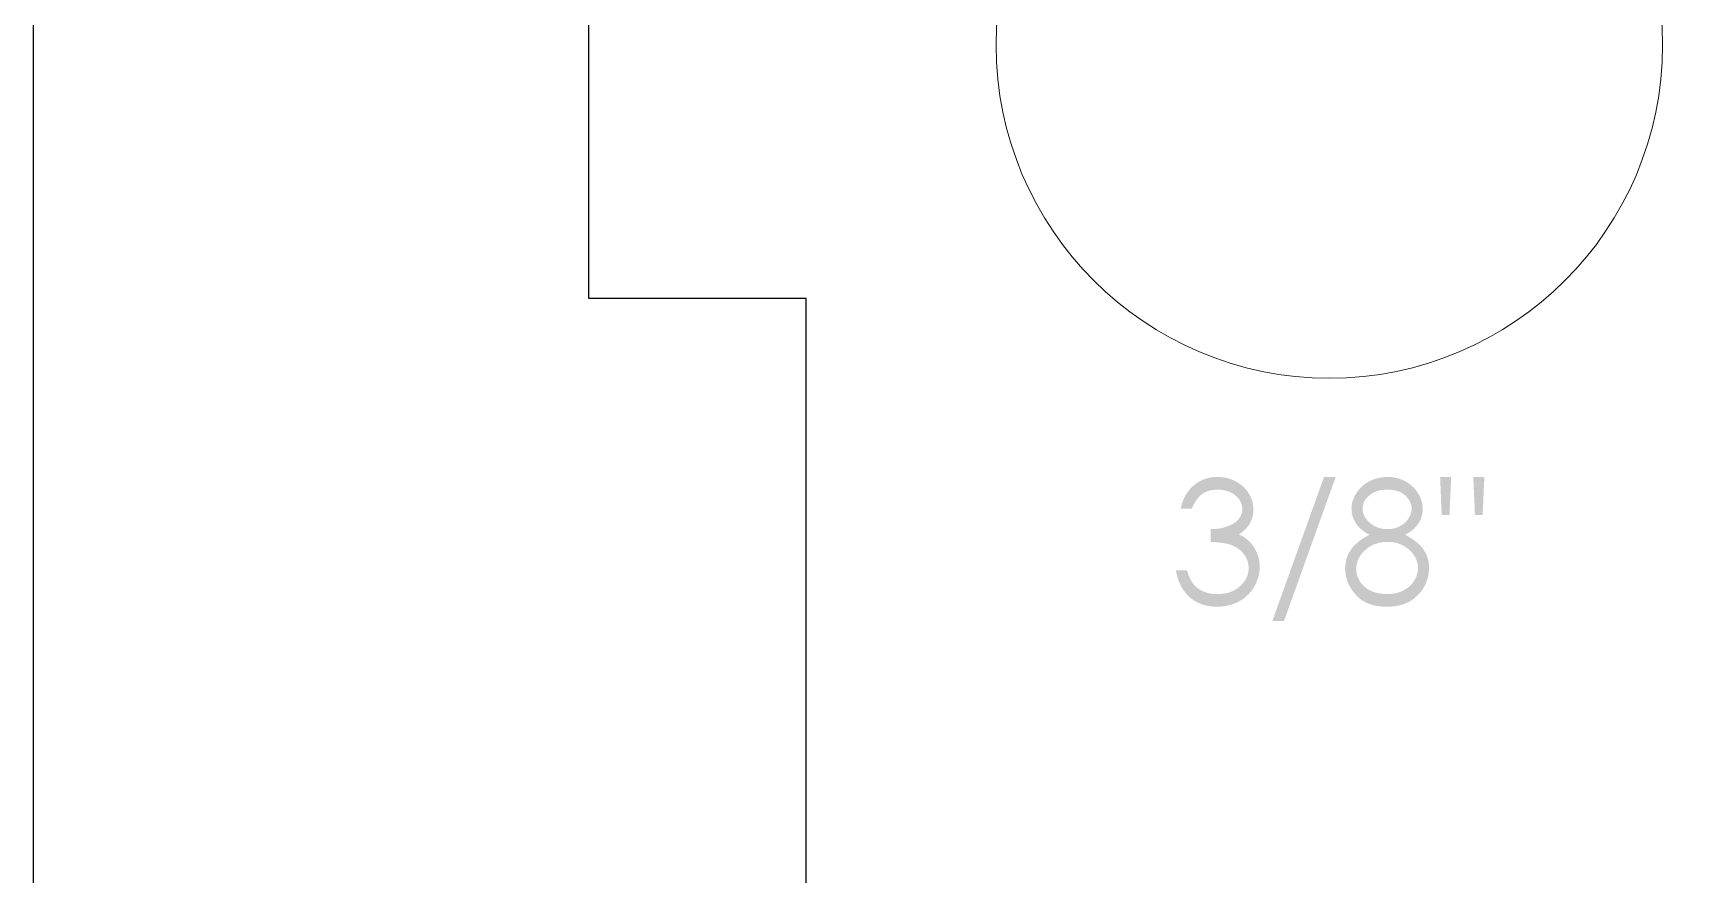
# Model space of a CAD drawing. Header units: inches. Extents: x 0 to 24, y 0 to 12.
# Drawn here: x 0 to 1.681, y 8.59 to 9.442 of the extents above; entities that cross this region are included whole.
import ezdxf

# ---------------------------------------------------------------- set-up
doc = ezdxf.new("R2010")
doc.units = ezdxf.units.IN
doc.header["$MEASUREMENT"] = 0
doc.layers.add('_dh_cut', color=6, linetype='Continuous', lineweight=5)
doc.layers.add('_dh_engrave', color=1, linetype='Continuous', lineweight=5)

msp = doc.modelspace()

# ---------------------------------------------------------------- hatches: boundary and pattern name
at = {"layer": '_dh_engrave'}
h = msp.add_hatch(color=256, dxfattribs=at)
h.dxf.hatch_style = 1
h.paths.add_polyline_path([(1.2247, 8.9371), (1.2251, 8.9375), (1.2256, 8.9379), (1.226, 8.9382), (1.2265, 8.9386), (1.2269, 8.939), (1.2273, 8.9394), (1.2277, 8.9399), (1.2281, 8.9403), (1.2285, 8.9407), (1.2289, 8.9411), (1.2293, 8.9416), (1.2297, 8.942), (1.23, 8.9425), (1.2304, 8.943), (1.2307, 8.9434), (1.2311, 8.9439), (1.2314, 8.9444), (1.2317, 8.9449), (1.232, 8.9454), (1.2323, 8.9459), (1.2326, 8.9464), (1.2329, 8.9469), (1.2331, 8.9474), (1.2334, 8.948), (1.2336, 8.9485), (1.2338, 8.949), (1.2341, 8.9496), (1.2343, 8.9501), (1.2345, 8.9507), (1.2346, 8.9512), (1.2348, 8.9518), (1.235, 8.9524), (1.2351, 8.9529), (1.2352, 8.9535), (1.2354, 8.9541), (1.2355, 8.9546), (1.2356, 8.9552), (1.2357, 8.9558), (1.2357, 8.9564), (1.2358, 8.957), (1.2358, 8.9575), (1.2359, 8.9581), (1.2359, 8.9587), (1.2359, 8.9593), (1.236, 8.9599), (1.236, 8.9605), (1.2359, 8.9612), (1.2359, 8.9619), (1.2359, 8.9626), (1.2358, 8.9633), (1.2357, 8.964), (1.2357, 8.9647), (1.2355, 8.9654), (1.2354, 8.966), (1.2353, 8.9667), (1.2351, 8.9674), (1.2349, 8.9681), (1.2347, 8.9688), (1.2345, 8.9695), (1.2343, 8.9701), (1.234, 8.9708), (1.2338, 8.9714), (1.2335, 8.9721), (1.2332, 8.9727), (1.2329, 8.9734), (1.2326, 8.974), (1.2323, 8.9746), (1.2319, 8.9752), (1.2316, 8.9758), (1.2312, 8.9764), (1.2308, 8.977), (1.2304, 8.9776), (1.23, 8.9782), (1.2296, 8.9788), (1.2292, 8.9793), (1.2287, 8.9799), (1.2283, 8.9804), (1.2278, 8.9809), (1.2273, 8.9814), (1.2269, 8.982), (1.2264, 8.9825), (1.2258, 8.9829), (1.2253, 8.9834), (1.2248, 8.9839), (1.2243, 8.9843), (1.2237, 8.9848), (1.2231, 8.9852), (1.2226, 8.9856), (1.222, 8.986), (1.2214, 8.9864), (1.2208, 8.9868), (1.2202, 8.9872), (1.2196, 8.9875), (1.219, 8.9879), (1.2184, 8.9882), (1.2178, 8.9885), (1.2171, 8.9889), (1.2165, 8.9892), (1.2159, 8.9895), (1.2152, 8.9897), (1.2146, 8.99), (1.2139, 8.9903), (1.2133, 8.9905), (1.2126, 8.9908), (1.2119, 8.991), (1.2113, 8.9912), (1.2106, 8.9914), (1.2099, 8.9916), (1.2092, 8.9918), (1.2085, 8.9919), (1.2079, 8.9921), (1.2072, 8.9922), (1.2065, 8.9923), (1.2058, 8.9925), (1.2051, 8.9926), (1.2044, 8.9926), (1.2037, 8.9927), (1.203, 8.9928), (1.2023, 8.9928), (1.2016, 8.9929), (1.2009, 8.9929), (1.2002, 8.9929), (1.1995, 8.9929), (1.1989, 8.9929), (1.1984, 8.9929), (1.1979, 8.9929), (1.1973, 8.9929), (1.1968, 8.9928), (1.1963, 8.9928), (1.1958, 8.9928), (1.1952, 8.9927), (1.1947, 8.9927), (1.1942, 8.9926), (1.1937, 8.9925), (1.1931, 8.9924), (1.1926, 8.9924), (1.1921, 8.9923), (1.1916, 8.9922), (1.1911, 8.9921), (1.1905, 8.9919), (1.19, 8.9918), (1.1895, 8.9917), (1.189, 8.9916), (1.1885, 8.9914), (1.188, 8.9913), (1.1875, 8.9911), (1.187, 8.9909), (1.1865, 8.9908), (1.186, 8.9906), (1.1855, 8.9904), (1.185, 8.9902), (1.1845, 8.99), (1.184, 8.9898), (1.1835, 8.9895), (1.1831, 8.9893), (1.1826, 8.9891), (1.1821, 8.9888), (1.1817, 8.9886), (1.1812, 8.9883), (1.1807, 8.9881), (1.1803, 8.9878), (1.1798, 8.9875), (1.1794, 8.9872), (1.1789, 8.987), (1.1785, 8.9867), (1.1781, 8.9864), (1.1776, 8.9861), (1.1772, 8.9857), (1.1768, 8.9854), (1.1764, 8.9851), (1.176, 8.9847), (1.1756, 8.9844), (1.1752, 8.9841), (1.1748, 8.9837), (1.1744, 8.9834), (1.174, 8.983), (1.1736, 8.9826), (1.1732, 8.9823), (1.1729, 8.9819), (1.1725, 8.9815), (1.1721, 8.9811), (1.1718, 8.9807), (1.1714, 8.9803), (1.1711, 8.9799), (1.1708, 8.9795), (1.1704, 8.9791), (1.1701, 8.9787), (1.1698, 8.9782), (1.1695, 8.9778), (1.1692, 8.9774), (1.1689, 8.9769), (1.1686, 8.9765), (1.1683, 8.976), (1.168, 8.9756), (1.1678, 8.9751), (1.1675, 8.9747), (1.1672, 8.9742), (1.167, 8.9738), (1.1667, 8.9733), (1.1665, 8.9728), (1.1662, 8.9723), (1.166, 8.9719), (1.1658, 8.9714), (1.1656, 8.9709), (1.1654, 8.9704), (1.1651, 8.9699), (1.1649, 8.9695), (1.1647, 8.969), (1.1646, 8.9685), (1.1644, 8.968), (1.1642, 8.9675), (1.164, 8.967), (1.1638, 8.9665), (1.1637, 8.966), (1.1635, 8.9655), (1.1633, 8.965), (1.1632, 8.9645), (1.163, 8.964), (1.1629, 8.9634), (1.1628, 8.9629), (1.1626, 8.9624), (1.1625, 8.9619), (1.1624, 8.9614), (1.1623, 8.9609), (1.1735, 8.9609), (1.1738, 8.9616), (1.174, 8.9621), (1.1742, 8.9625), (1.1744, 8.9629), (1.1746, 8.9633), (1.1748, 8.9637), (1.175, 8.9642), (1.1752, 8.9646), (1.1754, 8.965), (1.1756, 8.9654), (1.1758, 8.9658), (1.1761, 8.9661), (1.1763, 8.9665), (1.1765, 8.9669), (1.1767, 8.9673), (1.177, 8.9677), (1.1772, 8.9681), (1.1775, 8.9685), (1.1777, 8.9688), (1.178, 8.9692), (1.1782, 8.9696), (1.1785, 8.9699), (1.1788, 8.9703), (1.179, 8.9707), (1.1793, 8.971), (1.1796, 8.9714), (1.1799, 8.9717), (1.1802, 8.972), (1.1805, 8.9724), (1.1808, 8.9727), (1.1811, 8.973), (1.1815, 8.9733), (1.1818, 8.9737), (1.1821, 8.974), (1.1825, 8.9743), (1.1828, 8.9746), (1.1831, 8.9748), (1.1835, 8.9751), (1.1839, 8.9754), (1.1842, 8.9757), (1.1846, 8.9759), (1.185, 8.9762), (1.1854, 8.9764), (1.1858, 8.9766), (1.1861, 8.9769), (1.1865, 8.9771), (1.1869, 8.9773), (1.1873, 8.9775), (1.1878, 8.9777), (1.1882, 8.9779), (1.1886, 8.978), (1.189, 8.9782), (1.1894, 8.9784), (1.1898, 8.9785), (1.1903, 8.9787), (1.1907, 8.9788), (1.1911, 8.9789), (1.1916, 8.9791), (1.192, 8.9792), (1.1924, 8.9793), (1.1929, 8.9794), (1.1933, 8.9795), (1.1938, 8.9796), (1.1942, 8.9797), (1.1947, 8.9797), (1.1951, 8.9798), (1.1956, 8.9799), (1.196, 8.9799), (1.1965, 8.9799), (1.1969, 8.98), (1.1974, 8.98), (1.1978, 8.98), (1.1983, 8.9801), (1.1987, 8.9801), (1.1992, 8.9801), (1.1996, 8.9801), (1.2002, 8.9801), (1.2009, 8.9801), (1.2016, 8.98), (1.2021, 8.98), (1.2024, 8.98), (1.2028, 8.98), (1.2031, 8.9799), (1.2035, 8.9799), (1.2038, 8.9799), (1.2042, 8.9798), (1.2045, 8.9798), (1.2048, 8.9797), (1.2052, 8.9797), (1.2055, 8.9796), (1.2059, 8.9796), (1.2062, 8.9795), (1.2066, 8.9794), (1.2069, 8.9794), (1.2073, 8.9793), (1.2076, 8.9792), (1.2079, 8.9791), (1.2083, 8.979), (1.2086, 8.9789), (1.209, 8.9788), (1.2093, 8.9787), (1.2096, 8.9786), (1.21, 8.9785), (1.2103, 8.9784), (1.2106, 8.9783), (1.2109, 8.9782), (1.2113, 8.978), (1.2116, 8.9779), (1.2119, 8.9778), (1.2122, 8.9776), (1.2126, 8.9775), (1.2129, 8.9773), (1.2132, 8.9772), (1.2135, 8.977), (1.2138, 8.9768), (1.2141, 8.9767), (1.2144, 8.9765), (1.2147, 8.9763), (1.215, 8.9761), (1.2153, 8.976), (1.2156, 8.9758), (1.2159, 8.9756), (1.2162, 8.9754), (1.2165, 8.9752), (1.2168, 8.975), (1.217, 8.9747), (1.2173, 8.9745), (1.2176, 8.9743), (1.2179, 8.9741), (1.2181, 8.9739), (1.2184, 8.9736), (1.2186, 8.9734), (1.2189, 8.9732), (1.2192, 8.9729), (1.2194, 8.9727), (1.2197, 8.9724), (1.2199, 8.9722), (1.2201, 8.9719), (1.2204, 8.9717), (1.2206, 8.9714), (1.2208, 8.9711), (1.2211, 8.9709), (1.2213, 8.9706), (1.2215, 8.9703), (1.2217, 8.97), (1.2219, 8.9697), (1.2221, 8.9694), (1.2223, 8.9691), (1.2225, 8.9688), (1.2226, 8.9685), (1.2228, 8.9682), (1.223, 8.9679), (1.2231, 8.9676), (1.2233, 8.9673), (1.2234, 8.967), (1.2236, 8.9667), (1.2237, 8.9663), (1.2238, 8.966), (1.2239, 8.9657), (1.224, 8.9653), (1.2241, 8.965), (1.2242, 8.9647), (1.2243, 8.9643), (1.2244, 8.964), (1.2245, 8.9636), (1.2245, 8.9633), (1.2246, 8.9629), (1.2246, 8.9626), (1.2247, 8.9623), (1.2247, 8.9619), (1.2247, 8.9616), (1.2247, 8.9612), (1.2248, 8.9605), (1.2247, 8.96), (1.2247, 8.9594), (1.2246, 8.9589), (1.2246, 8.9583), (1.2245, 8.9578), (1.2244, 8.9572), (1.2243, 8.9567), (1.2242, 8.9562), (1.224, 8.9557), (1.2238, 8.9551), (1.2236, 8.9546), (1.2234, 8.9541), (1.2232, 8.9536), (1.2229, 8.9531), (1.2227, 8.9527), (1.2224, 8.9522), (1.2221, 8.9517), (1.2218, 8.9513), (1.2215, 8.9508), (1.2211, 8.9504), (1.2208, 8.95), (1.2204, 8.9496), (1.22, 8.9492), (1.2197, 8.9488), (1.2193, 8.9484), (1.2189, 8.948), (1.2184, 8.9477), (1.218, 8.9473), (1.2176, 8.947), (1.2171, 8.9467), (1.2167, 8.9464), (1.2162, 8.9461), (1.2158, 8.9458), (1.2153, 8.9455), (1.2148, 8.9452), (1.2143, 8.945), (1.2139, 8.9447), (1.2134, 8.9445), (1.2129, 8.9442), (1.2124, 8.944), (1.2119, 8.9438), (1.2114, 8.9436), (1.2109, 8.9434), (1.2104, 8.9432), (1.2098, 8.943), (1.2093, 8.9428), (1.2088, 8.9426), (1.2083, 8.9424), (1.2078, 8.9422), (1.2073, 8.9421), (1.2067, 8.9419), (1.2062, 8.9418), (1.2057, 8.9416), (1.2052, 8.9415), (1.2046, 8.9414), (1.2041, 8.9412), (1.2036, 8.9411), (1.203, 8.941), (1.2025, 8.9409), (1.2019, 8.9408), (1.2014, 8.9407), (1.2009, 8.9407), (1.2003, 8.9406), (1.1998, 8.9405), (1.1992, 8.9404), (1.1987, 8.9404), (1.1982, 8.9403), (1.1976, 8.9402), (1.1971, 8.9402), (1.1965, 8.9402), (1.196, 8.9401), (1.1954, 8.9401), (1.1949, 8.9401), (1.1943, 8.9401), (1.1938, 8.9401), (1.1932, 8.9401), (1.1927, 8.94), (1.1927, 8.9272), (1.1932, 8.9272), (1.1937, 8.9272), (1.1942, 8.9271), (1.1948, 8.9271), (1.1953, 8.9271), (1.1958, 8.927), (1.1963, 8.927), (1.1968, 8.927), (1.1973, 8.9269), (1.1979, 8.9269), (1.1984, 8.9268), (1.1989, 8.9268), (1.1994, 8.9267), (1.1999, 8.9267), (1.2004, 8.9266), (1.2009, 8.9266), (1.2015, 8.9265), (1.202, 8.9265), (1.2025, 8.9264), (1.203, 8.9263), (1.2035, 8.9263), (1.204, 8.9262), (1.2045, 8.9261), (1.205, 8.926), (1.2055, 8.9259), (1.2061, 8.9259), (1.2066, 8.9258), (1.2071, 8.9257), (1.2076, 8.9256), (1.2081, 8.9255), (1.2086, 8.9254), (1.2091, 8.9252), (1.2096, 8.9251), (1.2101, 8.925), (1.2106, 8.9249), (1.2111, 8.9248), (1.2116, 8.9246), (1.2121, 8.9245), (1.2126, 8.9243), (1.2131, 8.9242), (1.2136, 8.924), (1.2141, 8.9238), (1.2145, 8.9236), (1.215, 8.9234), (1.2155, 8.9232), (1.216, 8.923), (1.2164, 8.9228), (1.2169, 8.9226), (1.2173, 8.9223), (1.2178, 8.9221), (1.2183, 8.9218), (1.2187, 8.9216), (1.2191, 8.9213), (1.2196, 8.921), (1.22, 8.9207), (1.2204, 8.9205), (1.2209, 8.9202), (1.2213, 8.9198), (1.2217, 8.9195), (1.2221, 8.9192), (1.2225, 8.9189), (1.2229, 8.9185), (1.2233, 8.9182), (1.2236, 8.9178), (1.224, 8.9174), (1.2243, 8.9171), (1.2247, 8.9167), (1.225, 8.9163), (1.2254, 8.9159), (1.2257, 8.9155), (1.226, 8.9151), (1.2263, 8.9147), (1.2266, 8.9143), (1.2269, 8.9139), (1.2272, 8.9134), (1.2275, 8.913), (1.2278, 8.9126), (1.2281, 8.9121), (1.2283, 8.9117), (1.2286, 8.9112), (1.2288, 8.9108), (1.229, 8.9103), (1.2292, 8.9098), (1.2295, 8.9093), (1.2296, 8.9089), (1.2298, 8.9084), (1.23, 8.9079), (1.2302, 8.9074), (1.2303, 8.9069), (1.2304, 8.9064), (1.2306, 8.9059), (1.2307, 8.9054), (1.2308, 8.9049), (1.2309, 8.9044), (1.2309, 8.9039), (1.231, 8.9034), (1.231, 8.9028), (1.2311, 8.9023), (1.2311, 8.9018), (1.2311, 8.9013), (1.2312, 8.9008), (1.2311, 8.9), (1.2311, 8.8994), (1.2311, 8.899), (1.2311, 8.8985), (1.231, 8.898), (1.231, 8.8976), (1.2309, 8.8971), (1.2308, 8.8967), (1.2307, 8.8962), (1.2306, 8.8958), (1.2305, 8.8953), (1.2304, 8.8949), (1.2303, 8.8945), (1.2302, 8.894), (1.2301, 8.8936), (1.2299, 8.8932), (1.2298, 8.8927), (1.2296, 8.8923), (1.2294, 8.8919), (1.2293, 8.8914), (1.2291, 8.891), (1.2289, 8.8906), (1.2287, 8.8902), (1.2285, 8.8898), (1.2282, 8.8894), (1.228, 8.889), (1.2278, 8.8886), (1.2275, 8.8882), (1.2273, 8.8878), (1.227, 8.8875), (1.2268, 8.8871), (1.2265, 8.8867), (1.2262, 8.8864), (1.226, 8.886), (1.2257, 8.8856), (1.2254, 8.8853), (1.2251, 8.8849), (1.2248, 8.8846), (1.2245, 8.8843), (1.2242, 8.8839), (1.2238, 8.8836), (1.2235, 8.8833), (1.2232, 8.883), (1.2229, 8.8826), (1.2225, 8.8823), (1.2222, 8.882), (1.2218, 8.8817), (1.2215, 8.8814), (1.2211, 8.8812), (1.2208, 8.8809), (1.2204, 8.8806), (1.22, 8.8803), (1.2197, 8.8801), (1.2193, 8.8798), (1.2189, 8.8795), (1.2185, 8.8793), (1.2181, 8.8791), (1.2178, 8.8788), (1.2174, 8.8786), (1.217, 8.8784), (1.2166, 8.8781), (1.2162, 8.8779), (1.2157, 8.8777), (1.2153, 8.8775), (1.2149, 8.8773), (1.2145, 8.8772), (1.2141, 8.877), (1.2137, 8.8768), (1.2132, 8.8766), (1.2128, 8.8765), (1.2124, 8.8763), (1.2119, 8.8762), (1.2115, 8.876), (1.2111, 8.8759), (1.2106, 8.8758), (1.2102, 8.8757), (1.2097, 8.8755), (1.2093, 8.8754), (1.2089, 8.8753), (1.2084, 8.8752), (1.208, 8.8751), (1.2075, 8.8751), (1.2071, 8.875), (1.2066, 8.8749), (1.2062, 8.8748), (1.2057, 8.8748), (1.2053, 8.8747), (1.2048, 8.8747), (1.2043, 8.8746), (1.2039, 8.8746), (1.2034, 8.8745), (1.203, 8.8745), (1.2025, 8.8744), (1.2021, 8.8744), (1.2016, 8.8744), (1.2012, 8.8744), (1.2007, 8.8744), (1.2002, 8.8744), (1.1998, 8.8743), (1.1993, 8.8743), (1.1986, 8.8743), (1.1981, 8.8744), (1.1976, 8.8744), (1.1972, 8.8744), (1.1968, 8.8744), (1.1964, 8.8744), (1.196, 8.8745), (1.1955, 8.8745), (1.1951, 8.8745), (1.1947, 8.8746), (1.1943, 8.8746), (1.1939, 8.8747), (1.1934, 8.8747), (1.193, 8.8748), (1.1926, 8.8749), (1.1922, 8.8749), (1.1918, 8.875), (1.1914, 8.8751), (1.1909, 8.8752), (1.1905, 8.8753), (1.1901, 8.8754), (1.1897, 8.8755), (1.1893, 8.8756), (1.1889, 8.8757), (1.1885, 8.8758), (1.1881, 8.8759), (1.1877, 8.8761), (1.1873, 8.8762), (1.1869, 8.8763), (1.1865, 8.8765), (1.1861, 8.8766), (1.1857, 8.8768), (1.1853, 8.8769), (1.1849, 8.8771), (1.1845, 8.8773), (1.1841, 8.8775), (1.1838, 8.8777), (1.1834, 8.8778), (1.183, 8.878), (1.1826, 8.8783), (1.1823, 8.8785), (1.1819, 8.8787), (1.1815, 8.8789), (1.1812, 8.8791), (1.1808, 8.8793), (1.1805, 8.8796), (1.1801, 8.8798), (1.1798, 8.8801), (1.1795, 8.8803), (1.1791, 8.8806), (1.1788, 8.8808), (1.1785, 8.8811), (1.178, 8.8815), (1.1774, 8.882), (1.177, 8.8824), (1.1768, 8.8826), (1.1765, 8.8829), (1.1763, 8.8832), (1.176, 8.8835), (1.1758, 8.8838), (1.1755, 8.8841), (1.1753, 8.8844), (1.1751, 8.8847), (1.1748, 8.885), (1.1746, 8.8853), (1.1744, 8.8856), (1.1742, 8.8859), (1.1739, 8.8862), (1.1737, 8.8865), (1.1735, 8.8869), (1.1733, 8.8872), (1.1731, 8.8875), (1.173, 8.8878), (1.1728, 8.8882), (1.1726, 8.8885), (1.1724, 8.8888), (1.1722, 8.8892), (1.1721, 8.8895), (1.1719, 8.8899), (1.1717, 8.8902), (1.1715, 8.8905), (1.1714, 8.8909), (1.1712, 8.8912), (1.1711, 8.8916), (1.1709, 8.8919), (1.1708, 8.8923), (1.1706, 8.8926), (1.1705, 8.893), (1.1703, 8.8933), (1.1702, 8.8937), (1.1701, 8.894), (1.1699, 8.8944), (1.1698, 8.8948), (1.1697, 8.8951), (1.1696, 8.8955), (1.1695, 8.8958), (1.1693, 8.8962), (1.1692, 8.8966), (1.1691, 8.8969), (1.169, 8.8973), (1.1689, 8.8976), (1.1688, 8.898), (1.1687, 8.8984), (1.1574, 8.8984), (1.1576, 8.8978), (1.1577, 8.8972), (1.1578, 8.8966), (1.1579, 8.896), (1.1581, 8.8954), (1.1582, 8.8948), (1.1583, 8.8942), (1.1585, 8.8936), (1.1586, 8.8931), (1.1588, 8.8925), (1.159, 8.8919), (1.1591, 8.8913), (1.1593, 8.8907), (1.1595, 8.8902), (1.1597, 8.8896), (1.1599, 8.889), (1.1601, 8.8884), (1.1603, 8.8879), (1.1605, 8.8873), (1.1607, 8.8867), (1.161, 8.8862), (1.1612, 8.8856), (1.1614, 8.8851), (1.1617, 8.8845), (1.1619, 8.884), (1.1622, 8.8834), (1.1625, 8.8829), (1.1628, 8.8823), (1.163, 8.8818), (1.1633, 8.8813), (1.1636, 8.8807), (1.1639, 8.8802), (1.1643, 8.8797), (1.1646, 8.8792), (1.1649, 8.8787), (1.1652, 8.8782), (1.1656, 8.8777), (1.1659, 8.8772), (1.1663, 8.8767), (1.1667, 8.8762), (1.1671, 8.8757), (1.1674, 8.8753), (1.1678, 8.8748), (1.1682, 8.8744), (1.1686, 8.8739), (1.169, 8.8735), (1.1695, 8.873), (1.1699, 8.8726), (1.1703, 8.8722), (1.1708, 8.8718), (1.1712, 8.8714), (1.1717, 8.871), (1.1721, 8.8706), (1.1726, 8.8702), (1.1731, 8.8698), (1.1736, 8.8694), (1.174, 8.8691), (1.1745, 8.8687), (1.175, 8.8684), (1.1755, 8.868), (1.176, 8.8677), (1.1766, 8.8674), (1.1771, 8.8671), (1.1776, 8.8668), (1.1781, 8.8665), (1.1787, 8.8662), (1.1792, 8.8659), (1.1797, 8.8656), (1.1803, 8.8654), (1.1808, 8.8651), (1.1814, 8.8649), (1.182, 8.8647), (1.1825, 8.8644), (1.1831, 8.8642), (1.1837, 8.864), (1.1842, 8.8638), (1.1848, 8.8636), (1.1854, 8.8635), (1.186, 8.8633), (1.1866, 8.8631), (1.1871, 8.863), (1.1877, 8.8628), (1.1883, 8.8627), (1.1889, 8.8625), (1.1895, 8.8624), (1.1901, 8.8623), (1.1907, 8.8622), (1.1913, 8.8621), (1.1919, 8.862), (1.1925, 8.8619), (1.1931, 8.8618), (1.1937, 8.8618), (1.1943, 8.8617), (1.1949, 8.8617), (1.1955, 8.8616), (1.1961, 8.8616), (1.1967, 8.8616), (1.1973, 8.8616), (1.1979, 8.8615), (1.1985, 8.8615), (1.1991, 8.8615), (1.2, 8.8615), (1.2008, 8.8616), (1.2017, 8.8616), (1.2026, 8.8616), (1.2034, 8.8617), (1.2043, 8.8618), (1.2051, 8.8618), (1.206, 8.8619), (1.2068, 8.8621), (1.2077, 8.8622), (1.2085, 8.8624), (1.2093, 8.8625), (1.2102, 8.8627), (1.211, 8.8629), (1.2118, 8.8631), (1.2127, 8.8633), (1.2135, 8.8636), (1.2143, 8.8638), (1.2151, 8.8641), (1.2159, 8.8644), (1.2167, 8.8647), (1.2175, 8.865), (1.2183, 8.8654), (1.2191, 8.8657), (1.2198, 8.8661), (1.2206, 8.8665), (1.2214, 8.8669), (1.2221, 8.8673), (1.2228, 8.8677), (1.2236, 8.8682), (1.2243, 8.8686), (1.225, 8.8691), (1.2257, 8.8696), (1.2264, 8.8701), (1.2271, 8.8706), (1.2277, 8.8712), (1.2284, 8.8717), (1.229, 8.8723), (1.2297, 8.8729), (1.2303, 8.8735), (1.2309, 8.8741), (1.2315, 8.8747), (1.2321, 8.8753), (1.2326, 8.876), (1.2332, 8.8766), (1.2337, 8.8773), (1.2342, 8.878), (1.2347, 8.8787), (1.2352, 8.8794), (1.2357, 8.8801), (1.2362, 8.8808), (1.2366, 8.8815), (1.237, 8.8823), (1.2375, 8.883), (1.2379, 8.8838), (1.2383, 8.8845), (1.2386, 8.8853), (1.239, 8.8861), (1.2393, 8.8869), (1.2396, 8.8877), (1.24, 8.8885), (1.2402, 8.8893), (1.2405, 8.8901), (1.2408, 8.8909), (1.241, 8.8917), (1.2412, 8.8925), (1.2414, 8.8934), (1.2416, 8.8942), (1.2418, 8.895), (1.2419, 8.8959), (1.242, 8.8967), (1.2421, 8.8976), (1.2422, 8.8984), (1.2423, 8.8993), (1.2423, 8.9001), (1.2423, 8.901), (1.2424, 8.9019), (1.2424, 8.9023), (1.2424, 8.9028), (1.2423, 8.9032), (1.2423, 8.9037), (1.2423, 8.9041), (1.2423, 8.9046), (1.2422, 8.905), (1.2422, 8.9055), (1.2422, 8.9059), (1.2421, 8.9063), (1.2421, 8.9068), (1.242, 8.9072), (1.2419, 8.9077), (1.2419, 8.9081), (1.2418, 8.9086), (1.2417, 8.909), (1.2416, 8.9095), (1.2415, 8.9099), (1.2414, 8.9103), (1.2413, 8.9108), (1.2412, 8.9112), (1.2411, 8.9117), (1.241, 8.9121), (1.2409, 8.9125), (1.2407, 8.9129), (1.2406, 8.9134), (1.2404, 8.9138), (1.2403, 8.9142), (1.2401, 8.9147), (1.24, 8.9151), (1.2398, 8.9155), (1.2396, 8.9159), (1.2395, 8.9163), (1.2393, 8.9167), (1.2391, 8.9171), (1.2389, 8.9175), (1.2387, 8.9179), (1.2385, 8.9184), (1.2383, 8.9187), (1.2381, 8.9191), (1.2379, 8.9195), (1.2376, 8.9199), (1.2374, 8.9203), (1.2372, 8.9207), (1.237, 8.9211), (1.2367, 8.9215), (1.2365, 8.9219), (1.2362, 8.9222), (1.236, 8.9226), (1.2357, 8.923), (1.2354, 8.9233), (1.2352, 8.9237), (1.2349, 8.9241), (1.2345, 8.9245), (1.2342, 8.925), (1.2338, 8.9255), (1.2334, 8.9259), (1.233, 8.9264), (1.2326, 8.9268), (1.2322, 8.9273), (1.2318, 8.9277), (1.2313, 8.9281), (1.2309, 8.9285), (1.2305, 8.9289), (1.23, 8.9293), (1.2295, 8.9297), (1.2291, 8.9301), (1.2286, 8.9305), (1.2281, 8.9308), (1.2276, 8.9312), (1.2271, 8.9315), (1.2266, 8.9319), (1.2261, 8.9322), (1.2256, 8.9325), (1.2251, 8.9328), (1.2246, 8.9331), (1.2241, 8.9334), (1.2235, 8.9337), (1.223, 8.9339), (1.2225, 8.9342), (1.2219, 8.9345), (1.2214, 8.9347), (1.2219, 8.9351), (1.2223, 8.9354), (1.2228, 8.9357), (1.2233, 8.9361), (1.2238, 8.9364), (1.2242, 8.9368)])
h.paths.add_polyline_path([(1.3193, 8.9929), (1.3075, 8.9929), (1.2552, 8.8471), (1.267, 8.8471)])
h.paths.add_polyline_path([(1.4017, 8.978), (1.4013, 8.9786), (1.4009, 8.9791), (1.4005, 8.9797), (1.4001, 8.9802), (1.3996, 8.9807), (1.3992, 8.9813), (1.3987, 8.9818), (1.3982, 8.9823), (1.3977, 8.9828), (1.3972, 8.9832), (1.3967, 8.9837), (1.3962, 8.9842), (1.3957, 8.9846), (1.3951, 8.9851), (1.3946, 8.9855), (1.394, 8.9859), (1.3935, 8.9863), (1.3929, 8.9867), (1.3923, 8.9871), (1.3917, 8.9874), (1.3911, 8.9878), (1.3905, 8.9881), (1.3899, 8.9885), (1.3893, 8.9888), (1.3887, 8.9891), (1.3881, 8.9894), (1.3874, 8.9897), (1.3868, 8.99), (1.3862, 8.9902), (1.3855, 8.9905), (1.3849, 8.9907), (1.3842, 8.991), (1.3836, 8.9912), (1.3829, 8.9914), (1.3822, 8.9916), (1.3816, 8.9918), (1.3809, 8.9919), (1.3802, 8.9921), (1.3795, 8.9922), (1.3789, 8.9923), (1.3782, 8.9925), (1.3775, 8.9926), (1.3768, 8.9926), (1.3761, 8.9927), (1.3754, 8.9928), (1.3747, 8.9928), (1.374, 8.9929), (1.3733, 8.9929), (1.3727, 8.9929), (1.372, 8.9929), (1.3713, 8.9929), (1.3706, 8.9929), (1.3699, 8.9929), (1.3692, 8.9928), (1.3685, 8.9928), (1.3678, 8.9927), (1.3671, 8.9927), (1.3664, 8.9926), (1.3657, 8.9925), (1.365, 8.9924), (1.3643, 8.9922), (1.3636, 8.9921), (1.3629, 8.9919), (1.3622, 8.9918), (1.3616, 8.9916), (1.3609, 8.9914), (1.3602, 8.9912), (1.3595, 8.991), (1.3589, 8.9908), (1.3582, 8.9906), (1.3576, 8.9904), (1.3569, 8.9901), (1.3563, 8.9898), (1.3556, 8.9896), (1.355, 8.9893), (1.3543, 8.989), (1.3537, 8.9887), (1.3531, 8.9883), (1.3525, 8.988), (1.3519, 8.9877), (1.3513, 8.9873), (1.3507, 8.9869), (1.3501, 8.9865), (1.3495, 8.9862), (1.3489, 8.9858), (1.3484, 8.9853), (1.3478, 8.9849), (1.3473, 8.9845), (1.3467, 8.984), (1.3462, 8.9836), (1.3457, 8.9831), (1.3452, 8.9826), (1.3447, 8.9821), (1.3442, 8.9816), (1.3437, 8.9811), (1.3432, 8.9806), (1.3428, 8.9801), (1.3423, 8.9795), (1.3419, 8.979), (1.3415, 8.9784), (1.3411, 8.9778), (1.3407, 8.9773), (1.3403, 8.9767), (1.3399, 8.9761), (1.3395, 8.9755), (1.3392, 8.9749), (1.3389, 8.9743), (1.3385, 8.9736), (1.3382, 8.973), (1.3379, 8.9724), (1.3376, 8.9717), (1.3374, 8.9711), (1.3371, 8.9704), (1.3369, 8.9698), (1.3366, 8.9691), (1.3364, 8.9685), (1.3362, 8.9678), (1.3361, 8.9671), (1.3359, 8.9664), (1.3358, 8.9657), (1.3357, 8.965), (1.3356, 8.9643), (1.3355, 8.9636), (1.3354, 8.963), (1.3354, 8.9623), (1.3354, 8.9616), (1.3353, 8.9609), (1.3354, 8.9602), (1.3354, 8.9596), (1.3354, 8.9589), (1.3355, 8.9583), (1.3355, 8.9577), (1.3356, 8.957), (1.3357, 8.9564), (1.3358, 8.9558), (1.3359, 8.9551), (1.3361, 8.9545), (1.3363, 8.9539), (1.3364, 8.9533), (1.3366, 8.9527), (1.3368, 8.9521), (1.3371, 8.9515), (1.3373, 8.9509), (1.3375, 8.9503), (1.3378, 8.9497), (1.3381, 8.9491), (1.3384, 8.9485), (1.3387, 8.948), (1.339, 8.9474), (1.3393, 8.9469), (1.3397, 8.9463), (1.34, 8.9458), (1.3404, 8.9453), (1.3408, 8.9447), (1.3411, 8.9442), (1.3415, 8.9437), (1.3419, 8.9432), (1.3424, 8.9428), (1.3428, 8.9423), (1.3432, 8.9418), (1.3437, 8.9414), (1.3442, 8.9409), (1.3446, 8.9405), (1.3451, 8.9401), (1.3456, 8.9396), (1.3461, 8.9392), (1.3466, 8.9388), (1.3471, 8.9384), (1.3476, 8.938), (1.3481, 8.9377), (1.3486, 8.9373), (1.3492, 8.9369), (1.3497, 8.9366), (1.3502, 8.9363), (1.3508, 8.9359), (1.3513, 8.9356), (1.3519, 8.9353), (1.3525, 8.935), (1.353, 8.9347), (1.3536, 8.9344), (1.3532, 8.9342), (1.3528, 8.934), (1.3524, 8.9337), (1.352, 8.9335), (1.3516, 8.9333), (1.3512, 8.9331), (1.3508, 8.9329), (1.3505, 8.9327), (1.3501, 8.9325), (1.3497, 8.9323), (1.3493, 8.932), (1.3489, 8.9318), (1.3486, 8.9316), (1.3482, 8.9313), (1.3478, 8.9311), (1.3474, 8.9309), (1.3471, 8.9306), (1.3467, 8.9304), (1.3463, 8.9301), (1.3459, 8.9299), (1.3456, 8.9297), (1.3452, 8.9294), (1.3448, 8.9291), (1.3445, 8.9289), (1.3441, 8.9286), (1.3438, 8.9284), (1.3434, 8.9281), (1.3431, 8.9278), (1.3427, 8.9275), (1.3424, 8.9273), (1.342, 8.927), (1.3417, 8.9267), (1.3414, 8.9264), (1.341, 8.9261), (1.3407, 8.9258), (1.3404, 8.9255), (1.34, 8.9252), (1.3397, 8.9249), (1.3394, 8.9246), (1.3391, 8.9243), (1.3388, 8.924), (1.3384, 8.9237), (1.3381, 8.9234), (1.3378, 8.9231), (1.3375, 8.9227), (1.3372, 8.9224), (1.3369, 8.9221), (1.3367, 8.9217), (1.3364, 8.9214), (1.3361, 8.9211), (1.3358, 8.9207), (1.3356, 8.9204), (1.3353, 8.92), (1.335, 8.9196), (1.3348, 8.9193), (1.3345, 8.9189), (1.3343, 8.9185), (1.334, 8.9182), (1.3338, 8.9178), (1.3336, 8.9174), (1.3334, 8.917), (1.3331, 8.9166), (1.3329, 8.9163), (1.3327, 8.9159), (1.3325, 8.9155), (1.3323, 8.9151), (1.3321, 8.9147), (1.3319, 8.9143), (1.3318, 8.9139), (1.3316, 8.9135), (1.3314, 8.9131), (1.3312, 8.9127), (1.3311, 8.9122), (1.3309, 8.9118), (1.3308, 8.9114), (1.3306, 8.911), (1.3305, 8.9106), (1.3304, 8.9102), (1.3302, 8.9097), (1.3301, 8.9093), (1.33, 8.9089), (1.3299, 8.9084), (1.3298, 8.908), (1.3297, 8.9076), (1.3296, 8.9071), (1.3295, 8.9067), (1.3295, 8.9063), (1.3294, 8.9058), (1.3293, 8.9054), (1.3292, 8.905), (1.3292, 8.9045), (1.3291, 8.9041), (1.3291, 8.9036), (1.3291, 8.9032), (1.329, 8.9028), (1.329, 8.9023), (1.329, 8.9019), (1.329, 8.9014), (1.3289, 8.901), (1.3289, 8.9005), (1.3289, 8.9001), (1.3289, 8.8995), (1.329, 8.8988), (1.329, 8.8982), (1.329, 8.8976), (1.3291, 8.8969), (1.3291, 8.8963), (1.3292, 8.8957), (1.3293, 8.895), (1.3294, 8.8944), (1.3295, 8.8938), (1.3296, 8.8932), (1.3297, 8.8925), (1.3298, 8.8919), (1.33, 8.8913), (1.3301, 8.8907), (1.3303, 8.8901), (1.3305, 8.8895), (1.3306, 8.8888), (1.3308, 8.8882), (1.3311, 8.8876), (1.3313, 8.8871), (1.3315, 8.8865), (1.3317, 8.8859), (1.332, 8.8853), (1.3323, 8.8847), (1.3325, 8.8841), (1.3328, 8.8836), (1.3331, 8.883), (1.3334, 8.8824), (1.3337, 8.8819), (1.334, 8.8813), (1.3343, 8.8808), (1.3347, 8.8802), (1.335, 8.8797), (1.3353, 8.8792), (1.3357, 8.8786), (1.336, 8.8781), (1.3364, 8.8776), (1.3368, 8.8771), (1.3372, 8.8766), (1.3376, 8.8761), (1.338, 8.8756), (1.3384, 8.8751), (1.3388, 8.8746), (1.3392, 8.8741), (1.3396, 8.8736), (1.34, 8.8732), (1.3405, 8.8727), (1.3409, 8.8722), (1.3414, 8.8718), (1.3418, 8.8714), (1.3423, 8.8709), (1.3428, 8.8705), (1.3433, 8.8701), (1.3437, 8.8697), (1.3442, 8.8693), (1.3448, 8.8689), (1.3453, 8.8686), (1.3458, 8.8682), (1.3463, 8.8679), (1.3469, 8.8675), (1.3474, 8.8672), (1.348, 8.8669), (1.3485, 8.8666), (1.3491, 8.8663), (1.3496, 8.866), (1.3502, 8.8657), (1.3508, 8.8654), (1.3514, 8.8652), (1.3519, 8.8649), (1.3525, 8.8647), (1.3531, 8.8644), (1.3537, 8.8642), (1.3543, 8.864), (1.3549, 8.8638), (1.3555, 8.8636), (1.3561, 8.8635), (1.3568, 8.8633), (1.3574, 8.8631), (1.358, 8.863), (1.3586, 8.8628), (1.3592, 8.8627), (1.3598, 8.8626), (1.3605, 8.8624), (1.3611, 8.8623), (1.3617, 8.8622), (1.3623, 8.8621), (1.363, 8.862), (1.3636, 8.862), (1.3642, 8.8619), (1.3649, 8.8618), (1.3655, 8.8618), (1.3661, 8.8617), (1.3668, 8.8617), (1.3674, 8.8616), (1.368, 8.8616), (1.3687, 8.8616), (1.3693, 8.8616), (1.3699, 8.8616), (1.3706, 8.8615), (1.3712, 8.8615), (1.3719, 8.8615), (1.3726, 8.8616), (1.3733, 8.8616), (1.374, 8.8616), (1.3747, 8.8616), (1.3754, 8.8617), (1.3761, 8.8617), (1.3768, 8.8618), (1.3775, 8.8618), (1.3782, 8.8619), (1.3789, 8.862), (1.3796, 8.8621), (1.3803, 8.8622), (1.381, 8.8623), (1.3817, 8.8624), (1.3824, 8.8626), (1.383, 8.8627), (1.3837, 8.8629), (1.3844, 8.863), (1.3851, 8.8632), (1.3858, 8.8634), (1.3864, 8.8636), (1.3871, 8.8638), (1.3878, 8.864), (1.3884, 8.8642), (1.3891, 8.8645), (1.3897, 8.8647), (1.3904, 8.865), (1.391, 8.8653), (1.3917, 8.8655), (1.3923, 8.8658), (1.3929, 8.8662), (1.3936, 8.8665), (1.3942, 8.8668), (1.3948, 8.8672), (1.3954, 8.8675), (1.396, 8.8679), (1.3966, 8.8683), (1.3972, 8.8686), (1.3977, 8.8691), (1.3983, 8.8695), (1.3989, 8.8699), (1.3994, 8.8703), (1.3999, 8.8708), (1.4005, 8.8712), (1.401, 8.8717), (1.4015, 8.8722), (1.402, 8.8727), (1.4025, 8.8732), (1.403, 8.8737), (1.4034, 8.8742), (1.4039, 8.8747), (1.4044, 8.8752), (1.4047, 8.8757), (1.4051, 8.8761), (1.4054, 8.8765), (1.4057, 8.8769), (1.406, 8.8773), (1.4064, 8.8777), (1.4067, 8.8782), (1.407, 8.8786), (1.4073, 8.8791), (1.4076, 8.8795), (1.4078, 8.8799), (1.4081, 8.8804), (1.4084, 8.8809), (1.4087, 8.8813), (1.4089, 8.8818), (1.4092, 8.8822), (1.4094, 8.8827), (1.4097, 8.8832), (1.4099, 8.8837), (1.4102, 8.8841), (1.4104, 8.8846), (1.4106, 8.8851), (1.4108, 8.8856), (1.411, 8.8861), (1.4112, 8.8866), (1.4114, 8.8871), (1.4116, 8.8876), (1.4118, 8.8881), (1.4119, 8.8886), (1.4121, 8.8891), (1.4122, 8.8896), (1.4124, 8.8901), (1.4125, 8.8906), (1.4127, 8.8911), (1.4128, 8.8916), (1.4129, 8.8922), (1.413, 8.8927), (1.4131, 8.8932), (1.4132, 8.8937), (1.4133, 8.8943), (1.4134, 8.8948), (1.4135, 8.8953), (1.4135, 8.8958), (1.4136, 8.8964), (1.4136, 8.8969), (1.4137, 8.8974), (1.4137, 8.8979), (1.4138, 8.8985), (1.4138, 8.899), (1.4138, 8.8995), (1.4138, 8.9001), (1.4138, 8.9006), (1.4139, 8.9011), (1.4138, 8.9016), (1.4138, 8.902), (1.4138, 8.9024), (1.4138, 8.9029), (1.4138, 8.9033), (1.4138, 8.9037), (1.4137, 8.9041), (1.4137, 8.9046), (1.4136, 8.905), (1.4136, 8.9054), (1.4136, 8.9059), (1.4135, 8.9063), (1.4134, 8.9067), (1.4134, 8.9071), (1.4133, 8.9076), (1.4132, 8.908), (1.4131, 8.9084), (1.413, 8.9088), (1.4129, 8.9092), (1.4128, 8.9097), (1.4127, 8.9101), (1.4126, 8.9105), (1.4124, 8.9109), (1.4123, 8.9113), (1.4122, 8.9117), (1.412, 8.9121), (1.4119, 8.9125), (1.4117, 8.9129), (1.4116, 8.9133), (1.4114, 8.9137), (1.4112, 8.9141), (1.4111, 8.9145), (1.4109, 8.9149), (1.4107, 8.9153), (1.4105, 8.9157), (1.4103, 8.9161), (1.4101, 8.9165), (1.4099, 8.9168), (1.4097, 8.9172), (1.4095, 8.9176), (1.4093, 8.918), (1.409, 8.9183), (1.4088, 8.9187), (1.4086, 8.919), (1.4083, 8.9194), (1.4081, 8.9198), (1.4078, 8.9201), (1.4076, 8.9205), (1.4073, 8.9208), (1.407, 8.9211), (1.4068, 8.9215), (1.4065, 8.9218), (1.4062, 8.9221), (1.4059, 8.9225), (1.4057, 8.9228), (1.4054, 8.9231), (1.4051, 8.9234), (1.4048, 8.9237), (1.4045, 8.924), (1.4042, 8.9244), (1.4039, 8.9247), (1.4036, 8.925), (1.4032, 8.9253), (1.4029, 8.9255), (1.4026, 8.9258), (1.4023, 8.9261), (1.402, 8.9264), (1.4016, 8.9267), (1.4013, 8.927), (1.401, 8.9272), (1.4006, 8.9275), (1.4003, 8.9278), (1.3999, 8.928), (1.3996, 8.9283), (1.3992, 8.9285), (1.3989, 8.9288), (1.3985, 8.929), (1.3982, 8.9293), (1.3978, 8.9295), (1.3975, 8.9298), (1.3971, 8.93), (1.3968, 8.9303), (1.3964, 8.9305), (1.3961, 8.9307), (1.3957, 8.931), (1.3953, 8.9312), (1.395, 8.9314), (1.3946, 8.9317), (1.3942, 8.9319), (1.3939, 8.9321), (1.3935, 8.9323), (1.3931, 8.9325), (1.3927, 8.9327), (1.3924, 8.9329), (1.392, 8.9332), (1.3916, 8.9334), (1.3912, 8.9336), (1.3908, 8.9338), (1.3905, 8.934), (1.3901, 8.9342), (1.3897, 8.9344), (1.3902, 8.9347), (1.3908, 8.935), (1.3913, 8.9353), (1.3919, 8.9356), (1.3924, 8.9359), (1.393, 8.9363), (1.3935, 8.9366), (1.394, 8.9369), (1.3945, 8.9373), (1.395, 8.9377), (1.3956, 8.938), (1.3961, 8.9384), (1.3966, 8.9388), (1.397, 8.9392), (1.3975, 8.9396), (1.398, 8.94), (1.3985, 8.9404), (1.3989, 8.9409), (1.3994, 8.9413), (1.3998, 8.9418), (1.4003, 8.9422), (1.4007, 8.9427), (1.4011, 8.9431), (1.4015, 8.9436), (1.4019, 8.9441), (1.4023, 8.9446), (1.4027, 8.9451), (1.403, 8.9456), (1.4034, 8.9462), (1.4037, 8.9467), (1.404, 8.9472), (1.4043, 8.9478), (1.4046, 8.9484), (1.4049, 8.9489), (1.4052, 8.9495), (1.4054, 8.9501), (1.4057, 8.9506), (1.4059, 8.9512), (1.4061, 8.9518), (1.4063, 8.9524), (1.4065, 8.953), (1.4066, 8.9536), (1.4068, 8.9543), (1.4069, 8.9549), (1.407, 8.9555), (1.4071, 8.9561), (1.4072, 8.9567), (1.4073, 8.9574), (1.4073, 8.958), (1.4074, 8.9586), (1.4074, 8.9592), (1.4074, 8.9599), (1.4074, 8.9605), (1.4074, 8.9612), (1.4074, 8.9619), (1.4073, 8.9626), (1.4073, 8.9633), (1.4072, 8.964), (1.4071, 8.9646), (1.407, 8.9653), (1.4069, 8.966), (1.4068, 8.9667), (1.4066, 8.9674), (1.4064, 8.968), (1.4063, 8.9687), (1.4061, 8.9694), (1.4058, 8.97), (1.4056, 8.9707), (1.4054, 8.9713), (1.4051, 8.972), (1.4048, 8.9726), (1.4045, 8.9732), (1.4042, 8.9738), (1.4039, 8.9745), (1.4036, 8.9751), (1.4032, 8.9757), (1.4029, 8.9763), (1.4025, 8.9769), (1.4021, 8.9774)])
h.paths.add_polyline_path([(1.3523, 8.9732), (1.3525, 8.9734), (1.3528, 8.9737), (1.3531, 8.9739), (1.3533, 8.9741), (1.3536, 8.9744), (1.3539, 8.9746), (1.3541, 8.9748), (1.3544, 8.975), (1.3547, 8.9752), (1.355, 8.9754), (1.3553, 8.9756), (1.3555, 8.9758), (1.3558, 8.976), (1.3561, 8.9762), (1.3564, 8.9763), (1.3567, 8.9765), (1.357, 8.9767), (1.3573, 8.9769), (1.3576, 8.977), (1.3579, 8.9772), (1.3582, 8.9773), (1.3586, 8.9775), (1.3589, 8.9776), (1.3592, 8.9778), (1.3595, 8.9779), (1.3598, 8.978), (1.3601, 8.9782), (1.3605, 8.9783), (1.3608, 8.9784), (1.3611, 8.9785), (1.3614, 8.9786), (1.3618, 8.9788), (1.3621, 8.9789), (1.3624, 8.979), (1.3628, 8.979), (1.3631, 8.9791), (1.3634, 8.9792), (1.3638, 8.9793), (1.3641, 8.9794), (1.3645, 8.9794), (1.3648, 8.9795), (1.3651, 8.9796), (1.3655, 8.9796), (1.3658, 8.9797), (1.3662, 8.9798), (1.3665, 8.9798), (1.3668, 8.9798), (1.3672, 8.9799), (1.3675, 8.9799), (1.3679, 8.9799), (1.3682, 8.98), (1.3686, 8.98), (1.3689, 8.98), (1.3693, 8.98), (1.3696, 8.9801), (1.37, 8.9801), (1.3703, 8.9801), (1.3706, 8.9801), (1.371, 8.9801), (1.3713, 8.9801), (1.3717, 8.9801), (1.372, 8.9801), (1.3724, 8.9801), (1.3727, 8.9801), (1.3731, 8.9801), (1.3734, 8.9801), (1.3738, 8.98), (1.3741, 8.98), (1.3745, 8.98), (1.3748, 8.98), (1.3751, 8.9799), (1.3755, 8.9799), (1.3758, 8.9799), (1.3762, 8.9798), (1.3765, 8.9798), (1.3769, 8.9798), (1.3772, 8.9797), (1.3775, 8.9797), (1.3779, 8.9796), (1.3782, 8.9795), (1.3786, 8.9795), (1.3789, 8.9794), (1.3793, 8.9793), (1.3796, 8.9793), (1.3799, 8.9792), (1.3803, 8.9791), (1.3806, 8.979), (1.3809, 8.9789), (1.3813, 8.9788), (1.3816, 8.9787), (1.3819, 8.9786), (1.3823, 8.9785), (1.3826, 8.9784), (1.3829, 8.9783), (1.3832, 8.9782), (1.3836, 8.978), (1.3839, 8.9779), (1.3842, 8.9778), (1.3845, 8.9776), (1.3848, 8.9775), (1.3851, 8.9773), (1.3854, 8.9772), (1.3858, 8.977), (1.3861, 8.9768), (1.3864, 8.9767), (1.3867, 8.9765), (1.3869, 8.9763), (1.3872, 8.9761), (1.3875, 8.9759), (1.3878, 8.9757), (1.3881, 8.9755), (1.3884, 8.9753), (1.3886, 8.9751), (1.3889, 8.9749), (1.3892, 8.9747), (1.3894, 8.9744), (1.3897, 8.9742), (1.3899, 8.974), (1.3902, 8.9737), (1.3904, 8.9735), (1.3907, 8.9732), (1.3909, 8.973), (1.3912, 8.9727), (1.3914, 8.9725), (1.3916, 8.9722), (1.3919, 8.972), (1.3921, 8.9717), (1.3923, 8.9714), (1.3925, 8.9712), (1.3927, 8.9709), (1.3929, 8.9706), (1.3931, 8.9703), (1.3933, 8.97), (1.3935, 8.9697), (1.3937, 8.9695), (1.3939, 8.9692), (1.3941, 8.9689), (1.3942, 8.9686), (1.3944, 8.9682), (1.3945, 8.9679), (1.3947, 8.9676), (1.3948, 8.9673), (1.395, 8.967), (1.3951, 8.9667), (1.3952, 8.9664), (1.3954, 8.966), (1.3955, 8.9657), (1.3956, 8.9654), (1.3957, 8.965), (1.3958, 8.9647), (1.3958, 8.9644), (1.3959, 8.964), (1.396, 8.9637), (1.396, 8.9633), (1.3961, 8.963), (1.3961, 8.9627), (1.3962, 8.9623), (1.3962, 8.962), (1.3962, 8.9616), (1.3962, 8.9613), (1.3962, 8.9609), (1.3962, 8.9605), (1.3962, 8.96), (1.3961, 8.9595), (1.3961, 8.9591), (1.3961, 8.9586), (1.396, 8.9582), (1.3959, 8.9577), (1.3958, 8.9573), (1.3957, 8.9568), (1.3956, 8.9564), (1.3954, 8.9559), (1.3953, 8.9555), (1.3951, 8.9551), (1.395, 8.9546), (1.3948, 8.9542), (1.3946, 8.9538), (1.3944, 8.9534), (1.3942, 8.953), (1.394, 8.9525), (1.3938, 8.9521), (1.3935, 8.9517), (1.3933, 8.9513), (1.3931, 8.9509), (1.3928, 8.9506), (1.3926, 8.9502), (1.3923, 8.9498), (1.392, 8.9494), (1.3917, 8.9491), (1.3914, 8.9487), (1.3911, 8.9484), (1.3908, 8.948), (1.3905, 8.9477), (1.3902, 8.9473), (1.3899, 8.947), (1.3895, 8.9467), (1.3892, 8.9464), (1.3888, 8.9461), (1.3885, 8.9458), (1.3881, 8.9455), (1.3878, 8.9452), (1.3874, 8.945), (1.387, 8.9447), (1.3866, 8.9444), (1.3862, 8.9442), (1.3858, 8.9439), (1.3854, 8.9437), (1.385, 8.9435), (1.3846, 8.9432), (1.3842, 8.943), (1.3838, 8.9428), (1.3834, 8.9426), (1.383, 8.9424), (1.3826, 8.9423), (1.3821, 8.9421), (1.3817, 8.9419), (1.3813, 8.9417), (1.3808, 8.9416), (1.3804, 8.9414), (1.38, 8.9413), (1.3795, 8.9412), (1.3791, 8.941), (1.3786, 8.9409), (1.3782, 8.9408), (1.3777, 8.9407), (1.3773, 8.9406), (1.3768, 8.9405), (1.3764, 8.9404), (1.3759, 8.9403), (1.3755, 8.9403), (1.375, 8.9402), (1.3746, 8.9402), (1.3741, 8.9401), (1.3736, 8.9401), (1.3732, 8.9401), (1.3727, 8.9401), (1.3722, 8.9401), (1.3718, 8.94), (1.3714, 8.9401), (1.3711, 8.9401), (1.3707, 8.9401), (1.3704, 8.9401), (1.37, 8.9401), (1.3697, 8.9401), (1.3693, 8.9401), (1.3689, 8.9402), (1.3686, 8.9402), (1.3682, 8.9402), (1.3679, 8.9403), (1.3675, 8.9403), (1.3672, 8.9404), (1.3668, 8.9405), (1.3665, 8.9405), (1.3661, 8.9406), (1.3658, 8.9407), (1.3654, 8.9407), (1.3651, 8.9408), (1.3648, 8.9409), (1.3644, 8.941), (1.3641, 8.9411), (1.3637, 8.9412), (1.3634, 8.9413), (1.363, 8.9414), (1.3627, 8.9415), (1.3624, 8.9416), (1.362, 8.9417), (1.3617, 8.9419), (1.3614, 8.942), (1.3611, 8.9421), (1.3607, 8.9423), (1.3604, 8.9424), (1.3601, 8.9426), (1.3598, 8.9427), (1.3594, 8.9429), (1.3591, 8.943), (1.3588, 8.9432), (1.3585, 8.9434), (1.3582, 8.9436), (1.3579, 8.9437), (1.3576, 8.9439), (1.3573, 8.9441), (1.357, 8.9443), (1.3567, 8.9445), (1.3564, 8.9447), (1.3561, 8.9449), (1.3558, 8.9451), (1.3555, 8.9453), (1.3552, 8.9455), (1.355, 8.9457), (1.3547, 8.946), (1.3544, 8.9462), (1.3541, 8.9464), (1.3539, 8.9466), (1.3536, 8.9469), (1.3533, 8.9471), (1.3531, 8.9474), (1.3528, 8.9476), (1.3525, 8.9478), (1.3523, 8.9481), (1.352, 8.9483), (1.3518, 8.9486), (1.3516, 8.9489), (1.3513, 8.9491), (1.3511, 8.9494), (1.3508, 8.9497), (1.3506, 8.9499), (1.3504, 8.9502), (1.3502, 8.9505), (1.35, 8.9508), (1.3498, 8.9511), (1.3496, 8.9514), (1.3494, 8.9517), (1.3492, 8.952), (1.349, 8.9523), (1.3488, 8.9526), (1.3486, 8.9529), (1.3485, 8.9532), (1.3483, 8.9535), (1.3481, 8.9538), (1.348, 8.9541), (1.3478, 8.9545), (1.3477, 8.9548), (1.3476, 8.9551), (1.3474, 8.9554), (1.3473, 8.9558), (1.3472, 8.9561), (1.3471, 8.9565), (1.347, 8.9568), (1.3469, 8.9572), (1.3469, 8.9575), (1.3468, 8.9578), (1.3467, 8.9582), (1.3467, 8.9586), (1.3467, 8.9589), (1.3466, 8.9593), (1.3466, 8.9596), (1.3466, 8.96), (1.3466, 8.9603), (1.3465, 8.9607), (1.3466, 8.961), (1.3466, 8.9614), (1.3466, 8.9617), (1.3466, 8.9621), (1.3466, 8.9624), (1.3467, 8.9628), (1.3467, 8.9631), (1.3468, 8.9634), (1.3468, 8.9638), (1.3469, 8.9641), (1.347, 8.9645), (1.3471, 8.9648), (1.3472, 8.9651), (1.3473, 8.9655), (1.3474, 8.9658), (1.3475, 8.9661), (1.3476, 8.9664), (1.3477, 8.9668), (1.3478, 8.9671), (1.348, 8.9674), (1.3481, 8.9677), (1.3483, 8.968), (1.3484, 8.9683), (1.3486, 8.9686), (1.3488, 8.9689), (1.349, 8.9692), (1.3492, 8.9695), (1.3493, 8.9698), (1.3495, 8.9701), (1.3497, 8.9704), (1.35, 8.9707), (1.3502, 8.9709), (1.3504, 8.9712), (1.3506, 8.9715), (1.3508, 8.9717), (1.3511, 8.972), (1.3513, 8.9722), (1.3515, 8.9725), (1.3518, 8.9727), (1.352, 8.973)], flags=16)
h.paths.add_polyline_path([(1.362, 8.9259), (1.3624, 8.9261), (1.3629, 8.9262), (1.3633, 8.9263), (1.3638, 8.9264), (1.3642, 8.9265), (1.3647, 8.9265), (1.3652, 8.9266), (1.3656, 8.9267), (1.3661, 8.9268), (1.3665, 8.9268), (1.367, 8.9269), (1.3674, 8.927), (1.3679, 8.927), (1.3684, 8.9271), (1.3688, 8.9271), (1.3693, 8.9271), (1.3697, 8.9272), (1.3702, 8.9272), (1.3707, 8.9272), (1.3711, 8.9272), (1.3716, 8.9272), (1.3721, 8.9272), (1.3725, 8.9272), (1.3729, 8.9272), (1.3734, 8.9272), (1.3738, 8.9272), (1.3743, 8.9272), (1.3747, 8.9271), (1.3752, 8.9271), (1.3756, 8.9271), (1.376, 8.927), (1.3765, 8.927), (1.3769, 8.9269), (1.3773, 8.9269), (1.3778, 8.9268), (1.3782, 8.9267), (1.3787, 8.9266), (1.3791, 8.9265), (1.3795, 8.9265), (1.38, 8.9264), (1.3804, 8.9263), (1.3808, 8.9262), (1.3812, 8.926), (1.3817, 8.9259), (1.3821, 8.9258), (1.3825, 8.9257), (1.3829, 8.9255), (1.3833, 8.9254), (1.3838, 8.9252), (1.3842, 8.9251), (1.3846, 8.9249), (1.385, 8.9247), (1.3854, 8.9246), (1.3858, 8.9244), (1.3862, 8.9242), (1.3866, 8.924), (1.387, 8.9238), (1.3874, 8.9236), (1.3878, 8.9234), (1.3882, 8.9232), (1.3886, 8.923), (1.3889, 8.9227), (1.3893, 8.9225), (1.3897, 8.9223), (1.39, 8.922), (1.3904, 8.9218), (1.3908, 8.9215), (1.3911, 8.9213), (1.3915, 8.921), (1.3918, 8.9207), (1.3922, 8.9205), (1.3925, 8.9202), (1.3929, 8.9199), (1.3932, 8.9196), (1.3935, 8.9193), (1.3939, 8.919), (1.3942, 8.9187), (1.3945, 8.9184), (1.3948, 8.9181), (1.3952, 8.9178), (1.3955, 8.9175), (1.3958, 8.9172), (1.3961, 8.9169), (1.3964, 8.9165), (1.3967, 8.9162), (1.397, 8.9159), (1.3972, 8.9155), (1.3975, 8.9152), (1.3978, 8.9148), (1.3981, 8.9145), (1.3983, 8.9141), (1.3986, 8.9138), (1.3988, 8.9134), (1.3991, 8.913), (1.3993, 8.9127), (1.3995, 8.9123), (1.3997, 8.9119), (1.4, 8.9115), (1.4002, 8.9111), (1.4004, 8.9107), (1.4006, 8.9103), (1.4007, 8.9099), (1.4009, 8.9095), (1.4011, 8.9091), (1.4012, 8.9087), (1.4014, 8.9083), (1.4015, 8.9079), (1.4017, 8.9074), (1.4018, 8.907), (1.4019, 8.9066), (1.402, 8.9062), (1.4021, 8.9057), (1.4022, 8.9053), (1.4023, 8.9049), (1.4024, 8.9044), (1.4024, 8.904), (1.4025, 8.9036), (1.4025, 8.9031), (1.4026, 8.9027), (1.4026, 8.9022), (1.4026, 8.9018), (1.4026, 8.9013), (1.4026, 8.9009), (1.4026, 8.9005), (1.4026, 8.9), (1.4026, 8.8995), (1.4026, 8.8991), (1.4025, 8.8986), (1.4025, 8.8982), (1.4025, 8.8977), (1.4024, 8.8973), (1.4023, 8.8968), (1.4022, 8.8964), (1.4022, 8.8959), (1.4021, 8.8955), (1.4019, 8.8951), (1.4018, 8.8946), (1.4017, 8.8942), (1.4016, 8.8938), (1.4014, 8.8933), (1.4013, 8.8929), (1.4011, 8.8925), (1.401, 8.892), (1.4008, 8.8916), (1.4006, 8.8912), (1.4004, 8.8908), (1.4002, 8.8904), (1.4, 8.89), (1.3998, 8.8896), (1.3996, 8.8892), (1.3994, 8.8888), (1.3992, 8.8884), (1.3989, 8.888), (1.3987, 8.8876), (1.3984, 8.8872), (1.3982, 8.8869), (1.3979, 8.8865), (1.3976, 8.8861), (1.3973, 8.8858), (1.3971, 8.8854), (1.3968, 8.8851), (1.3965, 8.8847), (1.3962, 8.8844), (1.3959, 8.8841), (1.3956, 8.8837), (1.3953, 8.8834), (1.3949, 8.8831), (1.3946, 8.8827), (1.3943, 8.8824), (1.394, 8.8821), (1.3936, 8.8818), (1.3933, 8.8815), (1.3929, 8.8812), (1.3926, 8.8809), (1.3922, 8.8806), (1.3919, 8.8804), (1.3915, 8.8801), (1.3911, 8.8798), (1.3908, 8.8796), (1.3904, 8.8793), (1.39, 8.8791), (1.3896, 8.8789), (1.3892, 8.8786), (1.3888, 8.8784), (1.3884, 8.8782), (1.388, 8.878), (1.3876, 8.8778), (1.3872, 8.8776), (1.3868, 8.8774), (1.3864, 8.8772), (1.386, 8.877), (1.3856, 8.8768), (1.3851, 8.8767), (1.3847, 8.8765), (1.3843, 8.8764), (1.3838, 8.8762), (1.3834, 8.8761), (1.383, 8.8759), (1.3825, 8.8758), (1.3821, 8.8757), (1.3817, 8.8756), (1.3812, 8.8755), (1.3808, 8.8753), (1.3803, 8.8752), (1.3799, 8.8752), (1.3795, 8.8751), (1.379, 8.875), (1.3786, 8.8749), (1.3781, 8.8748), (1.3777, 8.8748), (1.3772, 8.8747), (1.3768, 8.8746), (1.3763, 8.8746), (1.3759, 8.8745), (1.3754, 8.8745), (1.375, 8.8745), (1.3745, 8.8744), (1.3741, 8.8744), (1.3736, 8.8744), (1.3732, 8.8744), (1.3727, 8.8744), (1.3722, 8.8744), (1.3718, 8.8743), (1.3713, 8.8743), (1.3708, 8.8744), (1.3702, 8.8744), (1.3696, 8.8744), (1.369, 8.8744), (1.3684, 8.8744), (1.3678, 8.8745), (1.3673, 8.8745), (1.3667, 8.8746), (1.3661, 8.8746), (1.3655, 8.8747), (1.3649, 8.8748), (1.3644, 8.8749), (1.3638, 8.8749), (1.3632, 8.8751), (1.3626, 8.8752), (1.3621, 8.8753), (1.3615, 8.8754), (1.3609, 8.8755), (1.3604, 8.8757), (1.3598, 8.8758), (1.3592, 8.876), (1.3587, 8.8762), (1.3581, 8.8764), (1.3576, 8.8765), (1.357, 8.8767), (1.3565, 8.877), (1.3559, 8.8772), (1.3554, 8.8774), (1.3549, 8.8777), (1.3543, 8.8779), (1.3538, 8.8782), (1.3533, 8.8784), (1.3528, 8.8787), (1.3523, 8.879), (1.3518, 8.8793), (1.3513, 8.8796), (1.3508, 8.88), (1.3503, 8.8803), (1.3499, 8.8807), (1.3494, 8.881), (1.349, 8.8814), (1.3485, 8.8818), (1.3481, 8.8822), (1.3477, 8.8826), (1.3472, 8.883), (1.3468, 8.8834), (1.3464, 8.8838), (1.346, 8.8842), (1.3457, 8.8847), (1.3453, 8.8851), (1.3449, 8.8856), (1.3446, 8.8861), (1.3443, 8.8866), (1.344, 8.887), (1.3436, 8.8875), (1.3433, 8.888), (1.3431, 8.8886), (1.3428, 8.8891), (1.3425, 8.8896), (1.3423, 8.8901), (1.342, 8.8906), (1.3418, 8.8912), (1.3416, 8.8917), (1.3414, 8.8923), (1.3412, 8.8928), (1.341, 8.8934), (1.3409, 8.894), (1.3407, 8.8945), (1.3406, 8.8951), (1.3405, 8.8957), (1.3404, 8.8962), (1.3403, 8.8968), (1.3403, 8.8974), (1.3402, 8.898), (1.3402, 8.8986), (1.3402, 8.8991), (1.3401, 8.8997), (1.3402, 8.9002), (1.3402, 8.9007), (1.3402, 8.9011), (1.3402, 8.9016), (1.3403, 8.902), (1.3403, 8.9025), (1.3403, 8.903), (1.3404, 8.9034), (1.3405, 8.9039), (1.3406, 8.9043), (1.3407, 8.9048), (1.3408, 8.9052), (1.3409, 8.9057), (1.341, 8.9061), (1.3411, 8.9066), (1.3412, 8.907), (1.3414, 8.9075), (1.3415, 8.9079), (1.3417, 8.9083), (1.3419, 8.9088), (1.342, 8.9092), (1.3422, 8.9096), (1.3424, 8.91), (1.3426, 8.9105), (1.3429, 8.9109), (1.3431, 8.9113), (1.3433, 8.9117), (1.3435, 8.9121), (1.3438, 8.9125), (1.344, 8.9129), (1.3443, 8.9133), (1.3445, 8.9136), (1.3448, 8.914), (1.3451, 8.9144), (1.3454, 8.9148), (1.3456, 8.9151), (1.3459, 8.9155), (1.3462, 8.9158), (1.3465, 8.9162), (1.3468, 8.9165), (1.3472, 8.9169), (1.3475, 8.9172), (1.3478, 8.9175), (1.3481, 8.9179), (1.3485, 8.9182), (1.3488, 8.9185), (1.3491, 8.9188), (1.3495, 8.9191), (1.3498, 8.9194), (1.3502, 8.9197), (1.3505, 8.92), (1.3509, 8.9203), (1.3513, 8.9206), (1.3516, 8.9209), (1.352, 8.9212), (1.3524, 8.9214), (1.3528, 8.9217), (1.3532, 8.9219), (1.3535, 8.9222), (1.3539, 8.9224), (1.3543, 8.9227), (1.3547, 8.9229), (1.3551, 8.9231), (1.3556, 8.9234), (1.356, 8.9236), (1.3564, 8.9238), (1.3568, 8.924), (1.3572, 8.9242), (1.3576, 8.9244), (1.3581, 8.9246), (1.3585, 8.9247), (1.3589, 8.9249), (1.3593, 8.9251), (1.3598, 8.9252), (1.3602, 8.9254), (1.3607, 8.9255), (1.3611, 8.9257), (1.3615, 8.9258)], flags=16)
h.paths.add_polyline_path([(1.4363, 8.9929), (1.4251, 8.9929), (1.4267, 8.9545), (1.4346, 8.9545)])
h.paths.add_polyline_path([(1.4699, 8.9929), (1.4587, 8.9929), (1.4604, 8.9545), (1.4682, 8.9545)])

# ---------------------------------------------------------------- linework, layer by layer
msp.add_lwpolyline([(0, 0), (24, 0), (24, 12), (0, 12)], close=True)
at = {"layer": '_dh_cut', "color": 4, "linetype": 'Continuous', "lineweight": 25}
msp.add_lwpolyline([(6.8429, 9.1737), (6.8429, 7.1737), (7.0629, 7.1737), (7.0629, 4.9305), (0.5629, 4.9305), (0.5629, 7.1737), (0.7829, 7.1737), (0.7829, 9.1737), (0.5629, 9.1737), (0.5629, 11.4305), (7.0629, 11.4305), (7.0629, 9.1737)], close=True, dxfattribs=at)
at = {"layer": '_dh_cut'}
msp.add_circle((1.3129, 9.4305), 0.3375, dxfattribs=at)

doc.saveas('drawing.dxf')
